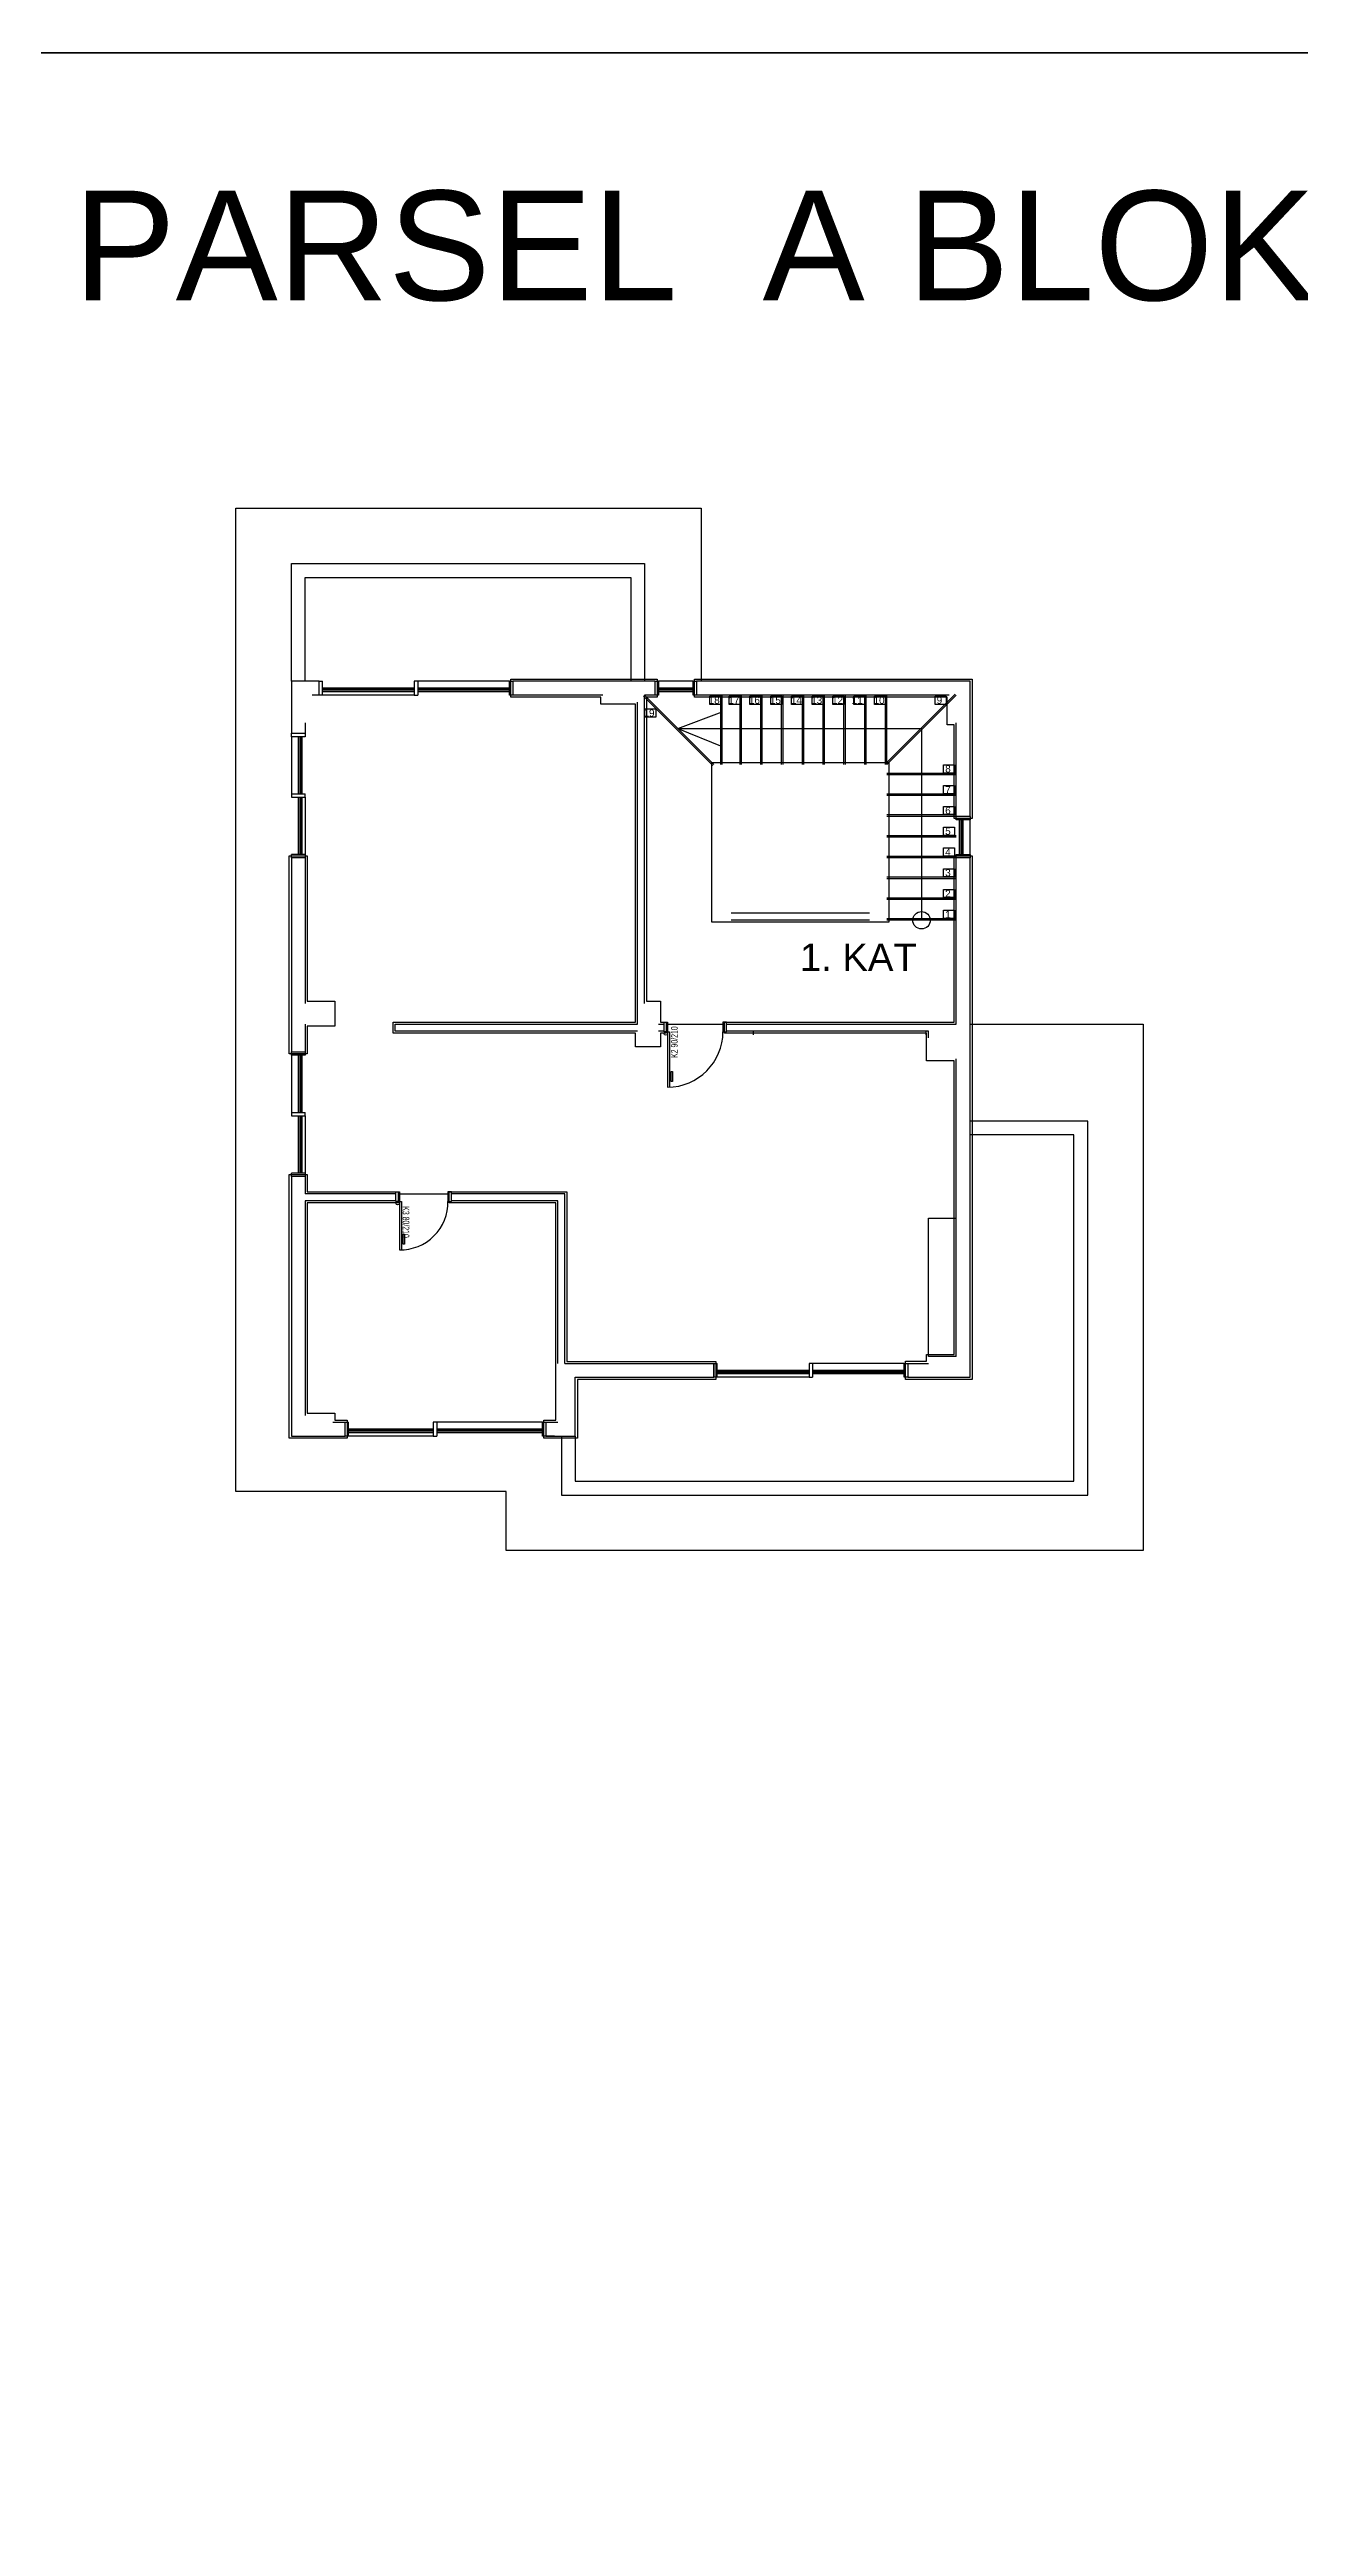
# Model space of a CAD drawing. Header units: millimetres. Extents: x 708 to 46452, y -4963 to 3960.
# Drawn here: x 6308 to 6759, y 3065 to 3959 of the extents above; entities that cross this region are included whole.
import ezdxf

# ---------------------------------------------------------------- set-up
doc = ezdxf.new("R2010")
doc.units = ezdxf.units.MM
doc.layers.add('görünüş1', color=251, linetype='Continuous', lineweight=35)
doc.layers.add('YAZI', color=40, linetype='Continuous', lineweight=25)
doc.styles.add('mimari altlik$0$194_PTB_WET_B1$0$Standard', font='arial.ttf')
doc.styles.get("Standard").update_dxf_attribs({"font": 'arial.ttf'})

msp = doc.modelspace()

# ---------------------------------------------------------------- linework, layer by layer
for p, q in [((6375.159, 3438.646), (6375.159, 3793.646)), ((6375.159, 3793.646), (6543.159, 3793.646)), ((6543.159, 3793.646), (6543.159, 3731.146)), ((6395.159, 3731.146), (6395.159, 3773.646)), ((6395.159, 3773.646), (6522.659, 3773.646)), ((6522.659, 3773.646), (6522.659, 3731.146)), ((6400.159, 3731.146), (6400.159, 3768.646)), ((6400.159, 3768.646), (6517.659, 3768.646)), ((6517.659, 3768.646), (6517.659, 3731.146)), ((6405.159, 3731.146), (6395.159, 3731.146)), ((6395.159, 3731.146), (6395.159, 3712.396)), ((6405.159, 3731.146), (6406.409, 3731.146)), ((6405.159, 3726.146), (6405.159, 3731.146)), ((6406.409, 3726.146), (6406.409, 3731.146)), ((6473.909, 3731.146), (6439.534, 3731.146)), ((6439.534, 3731.146), (6439.534, 3726.146)), ((6440.784, 3731.146), (6440.784, 3726.146)), ((6473.909, 3726.146), (6473.909, 3731.146)), ((6473.909, 3731.146), (6475.159, 3731.146)), ((6474.409, 3725.396), (6474.409, 3731.896)), ((6474.409, 3731.896), (6527.159, 3731.896)), ((6526.409, 3731.146), (6475.159, 3731.146)), ((6475.159, 3731.146), (6475.159, 3726.146)), ((6526.409, 3731.146), (6526.409, 3726.146)), ((6526.409, 3731.146), (6527.659, 3731.146)), ((6527.159, 3731.896), (6527.159, 3725.396)), ((6540.159, 3731.146), (6527.659, 3731.146)), ((6527.659, 3731.146), (6527.659, 3726.146)), ((6540.159, 3726.146), (6540.159, 3731.146)), ((6540.159, 3731.146), (6541.409, 3731.146)), ((6540.659, 3725.396), (6540.659, 3731.896)), ((6540.659, 3731.896), (6640.909, 3731.896)), ((6640.159, 3731.146), (6541.409, 3731.146)), ((6541.409, 3731.146), (6541.409, 3726.146)), ((6640.159, 3682.396), (6640.159, 3731.146)), ((6640.909, 3731.896), (6640.909, 3681.646)), ((6405.159, 3726.146), (6402.659, 3726.146)), ((6405.159, 3726.146), (6402.659, 3726.146)), ((6439.534, 3726.146), (6405.159, 3726.146)), ((6439.534, 3728.646), (6406.409, 3728.646)), ((6439.534, 3728.146), (6406.409, 3728.146)), ((6439.534, 3727.896), (6406.409, 3727.896)), ((6439.534, 3727.396), (6406.409, 3727.396)), ((6439.534, 3726.146), (6440.784, 3726.146)), ((6473.909, 3728.646), (6440.784, 3728.646)), ((6473.909, 3728.146), (6440.784, 3728.146)), ((6473.909, 3727.896), (6440.784, 3727.896)), ((6473.909, 3727.396), (6440.784, 3727.396)), ((6475.159, 3726.146), (6473.909, 3726.146)), ((6506.909, 3725.396), (6474.409, 3725.396)), ((6507.659, 3726.146), (6475.159, 3726.146)), ((6506.909, 3722.896), (6506.909, 3725.396)), ((6519.409, 3722.896), (6506.909, 3722.896)), ((6519.409, 3608.098), (6519.409, 3722.896)), ((6520.159, 3607.348), (6520.159, 3723.646)), ((6522.659, 3614.896), (6522.659, 3726.146)), ((6526.409, 3726.146), (6522.659, 3726.146)), ((6527.159, 3725.396), (6523.409, 3725.396)), ((6523.409, 3725.396), (6523.409, 3615.646)), ((6527.659, 3726.146), (6526.409, 3726.146)), ((6540.159, 3728.646), (6527.659, 3728.646)), ((6540.159, 3728.146), (6527.659, 3728.146)), ((6540.159, 3727.896), (6527.659, 3727.896)), ((6540.159, 3727.396), (6527.659, 3727.396)), ((6541.409, 3726.146), (6540.159, 3726.146)), ((6631.909, 3725.396), (6540.659, 3725.396)), ((6632.659, 3726.146), (6541.409, 3726.146)), ((6631.909, 3715.396), (6631.909, 3725.396)), ((6395.159, 3711.146), (6395.159, 3712.396)), ((6395.159, 3712.396), (6400.159, 3712.396)), ((6400.159, 3711.146), (6395.159, 3711.146)), ((6395.159, 3711.146), (6395.159, 3689.271)), ((6397.659, 3711.146), (6397.659, 3690.521)), ((6398.159, 3711.146), (6398.159, 3690.521)), ((6398.409, 3711.146), (6398.409, 3690.521)), ((6398.909, 3711.146), (6398.909, 3690.521)), ((6400.159, 3716.146), (6400.159, 3712.396)), ((6400.159, 3712.396), (6400.159, 3711.146)), ((6534.739, 3714.066), (6622.659, 3714.066)), ((6622.659, 3714.066), (6622.659, 3644.896)), ((6634.409, 3715.396), (6631.909, 3715.396)), ((6634.409, 3681.646), (6634.409, 3715.396)), ((6635.159, 3682.396), (6635.159, 3716.146)), ((6546.909, 3644.146), (6546.909, 3701.896)), ((6546.909, 3701.896), (6610.909, 3701.896)), ((6635.159, 3697.896), (6610.159, 3697.896)), ((6635.159, 3697.396), (6610.159, 3697.396)), ((6610.909, 3701.896), (6610.909, 3644.146)), ((6395.159, 3690.521), (6400.159, 3690.521)), ((6395.159, 3689.271), (6400.159, 3689.271)), ((6397.659, 3689.271), (6397.659, 3668.646)), ((6398.159, 3689.271), (6398.159, 3668.646)), ((6398.409, 3689.271), (6398.409, 3668.646)), ((6398.909, 3689.271), (6398.909, 3668.646)), ((6400.159, 3689.271), (6400.159, 3690.521)), ((6400.159, 3689.271), (6400.159, 3667.396)), ((6635.159, 3690.396), (6610.159, 3690.396)), ((6635.159, 3689.896), (6610.159, 3689.896)), ((6635.159, 3682.896), (6610.159, 3682.896)), ((6635.159, 3682.396), (6610.159, 3682.396)), ((6635.159, 3675.396), (6610.159, 3675.396)), ((6640.909, 3681.646), (6634.409, 3681.646)), ((6640.159, 3682.396), (6635.159, 3682.396)), ((6635.159, 3681.146), (6635.159, 3682.396)), ((6640.159, 3681.146), (6635.159, 3681.146)), ((6636.409, 3668.646), (6636.409, 3681.146)), ((6636.909, 3668.646), (6636.909, 3681.146)), ((6637.159, 3668.646), (6637.159, 3681.146)), ((6637.659, 3668.646), (6637.659, 3681.146)), ((6640.159, 3682.396), (6640.159, 3681.146)), ((6640.159, 3668.646), (6640.159, 3681.146)), ((6394.409, 3596.646), (6394.409, 3668.146)), ((6394.409, 3668.146), (6400.909, 3668.146)), ((6400.159, 3668.646), (6395.159, 3668.646)), ((6395.159, 3667.396), (6395.159, 3668.646)), ((6395.159, 3667.396), (6395.159, 3597.396)), ((6400.159, 3667.396), (6395.159, 3667.396)), ((6400.159, 3667.396), (6400.159, 3614.896)), ((6400.909, 3668.146), (6400.909, 3615.646)), ((6635.159, 3674.896), (6610.159, 3674.896)), ((6635.159, 3667.896), (6610.159, 3667.896)), ((6635.159, 3667.396), (6610.159, 3667.396)), ((6634.409, 3608.098), (6634.409, 3668.146)), ((6634.409, 3668.146), (6640.909, 3668.146)), ((6635.159, 3667.396), (6635.159, 3668.646)), ((6635.159, 3668.646), (6640.159, 3668.646)), ((6635.159, 3607.348), (6635.159, 3667.396)), ((6640.159, 3667.396), (6635.159, 3667.396)), ((6640.159, 3668.646), (6640.159, 3667.396)), ((6640.159, 3479.896), (6640.159, 3667.396)), ((6640.909, 3668.146), (6640.909, 3479.146)), ((6635.159, 3660.396), (6610.159, 3660.396)), ((6635.159, 3659.896), (6610.159, 3659.896)), ((6635.159, 3652.896), (6610.159, 3652.896)), ((6635.159, 3652.396), (6610.159, 3652.396)), ((6610.909, 3644.146), (6546.909, 3644.146)), ((6603.909, 3647.396), (6553.909, 3647.396)), ((6603.909, 3644.896), (6553.909, 3644.896)), ((6635.159, 3645.396), (6610.159, 3645.396)), ((6635.159, 3644.896), (6610.159, 3644.896)), ((6400.909, 3615.646), (6410.909, 3615.646)), ((6410.909, 3615.646), (6410.909, 3606.646)), ((6523.409, 3615.646), (6528.409, 3615.646)), ((6528.409, 3615.646), (6528.409, 3608.098)), ((6400.159, 3607.396), (6400.159, 3597.396)), ((6410.909, 3606.646), (6400.909, 3606.646)), ((6400.909, 3606.646), (6400.909, 3596.646)), ((6431.909, 3604.098), (6431.909, 3608.098)), ((6431.909, 3608.098), (6519.409, 3608.098)), ((6519.409, 3604.098), (6431.909, 3604.098)), ((6432.659, 3604.848), (6432.659, 3607.348)), ((6432.659, 3607.348), (6520.159, 3607.348)), ((6520.159, 3604.848), (6432.659, 3604.848)), ((6519.409, 3599.146), (6519.409, 3604.098)), ((6527.659, 3607.348), (6529.728, 3607.348)), ((6529.728, 3604.848), (6527.659, 3604.848)), ((6528.409, 3608.098), (6530.478, 3608.098)), ((6530.478, 3604.098), (6528.409, 3604.098)), ((6528.409, 3604.098), (6528.409, 3599.146)), ((6529.728, 3604.646, 0), (6529.728, 3608.146)), ((6529.728, 3608.146), (6530.978, 3608.146)), ((6530.978, 3604.646, 0), (6529.728, 3604.646, 0)), ((6530.478, 3608.098), (6530.478, 3604.098)), ((6530.978, 3608.146), (6530.978, 3604.646, 0)), ((6530.978, 3607.396), (6550.978, 3607.396)), ((6530.978, 3604.646, 0), (6530.978, 3584.646, 0)), ((6530.978, 3604.646, 0), (6531.728, 3604.646, 0)), ((6531.728, 3604.646, 0), (6531.728, 3584.66, 0)), ((6550.978, 3608.146), (6550.978, 3604.646, 0)), ((6552.228, 3608.146), (6550.978, 3608.146)), ((6550.978, 3604.646, 0), (6552.228, 3604.646, 0)), ((6551.478, 3604.098), (6551.478, 3608.098)), ((6551.478, 3608.098), (6634.409, 3608.098)), ((6624.409, 3604.098), (6551.478, 3604.098)), ((6552.228, 3604.646, 0), (6552.228, 3608.146)), ((6552.228, 3607.348), (6635.159, 3607.348)), ((6625.159, 3604.848), (6552.228, 3604.848)), ((6624.339, 3604.848), (6561.839, 3604.848)), ((6561.839, 3604.848), (6561.839, 3603.578)), ((6624.339, 3603.578), (6624.339, 3604.848)), ((6624.409, 3594.146), (6624.409, 3604.098)), ((6625.159, 3602.396), (6625.159, 3604.848)), ((6640.159, 3607.348), (6702.659, 3607.348)), ((6702.659, 3607.348), (6702.659, 3417.396)), ((6400.909, 3596.646), (6394.409, 3596.646)), ((6395.159, 3596.146), (6395.159, 3597.396)), ((6395.159, 3597.396), (6400.159, 3597.396)), ((6400.159, 3596.146), (6395.159, 3596.146)), ((6395.159, 3596.146), (6395.159, 3574.271)), ((6397.659, 3596.146), (6397.659, 3575.521)), ((6398.159, 3596.146), (6398.159, 3575.521)), ((6398.409, 3596.146), (6398.409, 3575.521)), ((6398.909, 3596.146), (6398.909, 3575.521)), ((6400.159, 3597.396), (6400.159, 3596.146)), ((6528.409, 3599.146), (6519.409, 3599.146)), ((6624.339, 3603.578), (6624.339, 3594.828)), ((6635.159, 3487.396), (6635.159, 3594.896)), ((6532.328, 3586.71, 0), (6532.328, 3590.299, 0)), ((6532.328, 3590.299, 0), (6532.773, 3590.299, 0)), ((6532.773, 3586.71, 0), (6532.328, 3586.71, 0)), ((6532.773, 3590.299, 0), (6532.773, 3586.71, 0)), ((6634.409, 3594.146), (6624.409, 3594.146)), ((6634.409, 3488.146), (6634.409, 3594.146)), ((6395.159, 3575.521), (6400.159, 3575.521)), ((6395.159, 3574.271), (6400.159, 3574.271)), ((6397.659, 3574.271), (6397.659, 3553.646)), ((6398.159, 3574.271), (6398.159, 3553.646)), ((6398.409, 3574.271), (6398.409, 3553.646)), ((6398.909, 3574.271), (6398.909, 3553.646)), ((6400.159, 3574.271), (6400.159, 3575.521)), ((6400.159, 3574.271), (6400.159, 3552.396)), ((6682.659, 3572.396), (6640.159, 3572.396)), ((6682.659, 3437.396), (6682.659, 3572.396)), ((6677.659, 3567.396), (6640.159, 3567.396)), ((6677.659, 3442.396), (6677.659, 3567.396)), ((6394.409, 3457.896), (6394.409, 3553.146)), ((6394.409, 3553.146), (6400.909, 3553.146)), ((6400.159, 3553.646), (6395.159, 3553.646)), ((6395.159, 3552.396), (6395.159, 3553.646)), ((6395.159, 3552.396), (6395.159, 3458.646)), ((6400.159, 3552.396), (6395.159, 3552.396)), ((6400.159, 3552.396), (6400.159, 3546.146)), ((6400.909, 3553.146), (6400.909, 3546.896)), ((6432.909, 3546.146), (6400.159, 3546.146)), ((6400.159, 3543.646), (6400.159, 3466.146)), ((6432.909, 3543.646), (6400.159, 3543.646)), ((6400.909, 3546.896), (6433.659, 3546.896)), ((6433.659, 3542.896), (6400.909, 3542.896)), ((6400.909, 3542.896), (6400.909, 3466.896)), ((6432.909, 3543.396, 0), (6432.909, 3546.896, 0)), ((6432.909, 3546.896, 0), (6434.159, 3546.896, 0)), ((6434.159, 3543.396, 0), (6432.909, 3543.396, 0)), ((6433.659, 3546.896), (6433.659, 3542.896)), ((6434.159, 3546.896, 0), (6434.159, 3543.396, 0)), ((6434.159, 3546.146), (6451.659, 3546.146)), ((6434.159, 3543.396, 0), (6434.159, 3525.896, 0)), ((6434.159, 3543.396, 0), (6434.909, 3543.396, 0)), ((6434.909, 3543.396, 0), (6434.909, 3525.91, 0)), ((6451.659, 3546.896, 0), (6451.659, 3543.396, 0)), ((6452.909, 3546.896, 0), (6451.659, 3546.896, 0)), ((6451.659, 3543.396, 0), (6452.909, 3543.396, 0)), ((6452.159, 3542.896), (6452.159, 3546.896)), ((6452.159, 3546.896), (6494.659, 3546.896)), ((6490.659, 3542.896), (6452.159, 3542.896)), ((6452.909, 3543.396, 0), (6452.909, 3546.896, 0)), ((6493.909, 3546.146), (6452.909, 3546.146)), ((6491.409, 3543.646), (6452.909, 3543.646)), ((6490.659, 3464.396), (6490.659, 3542.896)), ((6491.409, 3484.896), (6491.409, 3543.646)), ((6493.909, 3484.896), (6493.909, 3546.146)), ((6494.659, 3546.896), (6494.659, 3485.646)), ((6625.159, 3487.396), (6625.159, 3537.396)), ((6625.159, 3537.396), (6635.159, 3537.396)), ((6435.508, 3527.96, 0), (6435.508, 3531.549, 0)), ((6435.508, 3531.549, 0), (6435.954, 3531.549, 0)), ((6435.954, 3527.96, 0), (6435.508, 3527.96, 0)), ((6435.954, 3531.549, 0), (6435.954, 3527.96, 0)), ((6400.159, 3504.896), (6400.159, 3479.896)), ((6624.409, 3485.747), (6624.409, 3488.146)), ((6624.409, 3488.146), (6634.409, 3488.146)), ((6635.159, 3487.396), (6625.159, 3487.396)), ((6493.909, 3484.896), (6547.659, 3484.896)), ((6494.659, 3485.646), (6548.409, 3485.646)), ((6497.659, 3458.646), (6497.659, 3479.896)), ((6497.659, 3479.896), (6547.659, 3479.896)), ((6548.409, 3479.146), (6498.409, 3479.146)), ((6498.409, 3479.146), (6498.409, 3457.896)), ((6536.409, 3484.896), (6536.409, 3484.896)), ((6547.659, 3484.896), (6547.659, 3479.896)), ((6547.659, 3484.896), (6548.909, 3484.896)), ((6547.659, 3479.896), (6547.659, 3484.896)), ((6582.034, 3479.896), (6547.659, 3479.896)), ((6548.409, 3485.646), (6548.409, 3479.146)), ((6548.909, 3479.896), (6548.909, 3484.896)), ((6582.034, 3482.396), (6548.909, 3482.396)), ((6582.034, 3481.896), (6548.909, 3481.896)), ((6582.034, 3481.646), (6548.909, 3481.646)), ((6582.034, 3481.146), (6548.909, 3481.146)), ((6616.409, 3484.896), (6582.034, 3484.896)), ((6582.034, 3484.896), (6582.034, 3479.896)), ((6582.034, 3479.896), (6583.284, 3479.896)), ((6583.284, 3484.896), (6583.284, 3479.896)), ((6616.409, 3482.396), (6583.284, 3482.396)), ((6616.409, 3481.896), (6583.284, 3481.896)), ((6616.409, 3481.646), (6583.284, 3481.646)), ((6616.409, 3481.146), (6583.284, 3481.146)), ((6616.409, 3479.896), (6616.409, 3484.896)), ((6616.409, 3484.896), (6617.659, 3484.896)), ((6617.659, 3479.896), (6616.409, 3479.896)), ((6616.909, 3479.146), (6616.909, 3485.747)), ((6616.909, 3485.747), (6624.409, 3485.747)), ((6640.909, 3479.146), (6616.909, 3479.146)), ((6617.659, 3484.997), (6617.659, 3479.896)), ((6617.659, 3484.896), (6625.159, 3484.896)), ((6617.659, 3484.896), (6617.659, 3479.896)), ((6617.659, 3479.896), (6640.159, 3479.896)), ((6400.909, 3466.896), (6410.909, 3466.896)), ((6410.159, 3463.646), (6414.534, 3463.646)), ((6410.909, 3466.896), (6410.909, 3464.396)), ((6410.909, 3464.396), (6415.284, 3464.396)), ((6414.534, 3463.646), (6415.784, 3463.646)), ((6414.534, 3458.646), (6414.534, 3463.646)), ((6415.284, 3464.396), (6415.284, 3457.896)), ((6415.784, 3458.646), (6415.784, 3463.646)), ((6446.409, 3461.146), (6415.784, 3461.146)), ((6446.409, 3460.646), (6415.784, 3460.646)), ((6485.784, 3463.646), (6446.409, 3463.646)), ((6446.409, 3463.646), (6446.409, 3458.646)), ((6447.659, 3463.646), (6447.659, 3458.646)), ((6485.784, 3461.146), (6447.659, 3461.146)), ((6485.784, 3460.646), (6447.659, 3460.646)), ((6485.784, 3458.646), (6485.784, 3463.646)), ((6485.784, 3463.646), (6487.034, 3463.646)), ((6486.284, 3457.896), (6486.284, 3464.396)), ((6486.284, 3464.396), (6490.659, 3464.396)), ((6487.034, 3463.646), (6490.159, 3463.646)), ((6487.034, 3463.646), (6491.409, 3463.646)), ((6487.034, 3463.646), (6487.034, 3458.646)), ((6415.284, 3457.896), (6394.409, 3457.896)), ((6395.159, 3458.646), (6414.534, 3458.646)), ((6446.409, 3458.646), (6414.534, 3458.646)), ((6446.409, 3460.396), (6415.784, 3460.396)), ((6446.409, 3459.896), (6415.784, 3459.896)), ((6446.409, 3458.646), (6447.659, 3458.646)), ((6485.784, 3460.396), (6447.659, 3460.396)), ((6485.784, 3459.896), (6447.659, 3459.896)), ((6487.034, 3458.646), (6485.784, 3458.646)), ((6498.409, 3457.896), (6486.284, 3457.896)), ((6490.159, 3458.646), (6487.034, 3458.646)), ((6487.034, 3458.646), (6497.659, 3458.646)), ((6492.659, 3458.646), (6492.659, 3437.396)), ((6497.659, 3458.646), (6497.659, 3442.396)), ((6472.659, 3438.646), (6375.159, 3438.646)), ((6472.659, 3417.396), (6472.659, 3438.646)), ((6492.659, 3437.396), (6682.659, 3437.396)), ((6497.659, 3442.396), (6677.659, 3442.396)), ((6702.659, 3417.396), (6472.659, 3417.396))]:
    msp.add_line(p, q)
for points in [[(6547.305, 3700.793), (6522.305, 3725.793)], [(6547.659, 3701.146), (6522.659, 3726.146)], [(6534.739, 3714.066), (6550.659, 3720.106)], [(6550.159, 3701.146), (6550.159, 3726.146)], [(6550.659, 3701.146), (6550.659, 3726.146)], [(6557.159, 3701.146), (6557.159, 3726.146)], [(6557.659, 3701.146), (6557.659, 3726.146)], [(6564.659, 3701.146), (6564.659, 3726.146)], [(6565.159, 3701.146), (6565.159, 3726.146)], [(6572.159, 3701.146), (6572.159, 3726.146)], [(6572.659, 3701.146), (6572.659, 3726.146)], [(6579.659, 3701.146), (6579.659, 3726.146)], [(6580.159, 3701.146), (6580.159, 3726.146)], [(6587.159, 3701.146), (6587.159, 3726.146)], [(6587.659, 3701.146), (6587.659, 3726.146)], [(6594.659, 3701.146), (6594.659, 3726.146)], [(6595.159, 3701.146), (6595.159, 3726.146)], [(6602.159, 3701.146), (6602.159, 3726.146)], [(6602.659, 3701.146), (6602.659, 3726.146)], [(6609.659, 3701.146), (6609.659, 3726.146)], [(6609.805, 3701.5), (6634.805, 3726.5)], [(6610.159, 3701.146), (6610.159, 3726.146)], [(6610.159, 3701.146), (6635.159, 3726.146)], [(6534.739, 3714.066), (6550.659, 3707.606)]]:
    msp.add_lwpolyline(points)
for points in [[(6526.72, 3718.204), (6522.756, 3718.204), (6522.756, 3721.165), (6526.72, 3721.165)], [(6550.159, 3722.829), (6546.194, 3722.829), (6546.194, 3725.789), (6550.159, 3725.789)], [(6557.159, 3722.829), (6553.194, 3722.829), (6553.194, 3725.789), (6557.159, 3725.789)], [(6564.659, 3722.829), (6560.694, 3722.829), (6560.694, 3725.789), (6564.659, 3725.789)], [(6572.159, 3722.829), (6568.194, 3722.829), (6568.194, 3725.789), (6572.159, 3725.789)], [(6579.659, 3722.829), (6575.694, 3722.829), (6575.694, 3725.789), (6579.659, 3725.789)], [(6587.159, 3722.829), (6583.194, 3722.829), (6583.194, 3725.789), (6587.159, 3725.789)], [(6594.659, 3722.829), (6590.694, 3722.829), (6590.694, 3725.789), (6594.659, 3725.789)], [(6602.159, 3722.829), (6598.194, 3722.829), (6598.194, 3725.789), (6602.159, 3725.789)], [(6609.659, 3722.829), (6605.694, 3722.829), (6605.694, 3725.789), (6609.659, 3725.789)], [(6631.525, 3722.829), (6627.56, 3722.829), (6627.56, 3725.789), (6631.525, 3725.789)], [(6634.592, 3698.048), (6630.627, 3698.048), (6630.627, 3701.009), (6634.592, 3701.009)], [(6634.592, 3690.548), (6630.627, 3690.548), (6630.627, 3693.509), (6634.592, 3693.509)], [(6634.592, 3683.048), (6630.627, 3683.048), (6630.627, 3686.009), (6634.592, 3686.009)], [(6634.592, 3675.548), (6630.627, 3675.548), (6630.627, 3678.509), (6634.592, 3678.509)], [(6634.592, 3668.048), (6630.627, 3668.048), (6630.627, 3671.009), (6634.592, 3671.009)], [(6634.592, 3660.548), (6630.627, 3660.548), (6630.627, 3663.509), (6634.592, 3663.509)], [(6634.592, 3653.048), (6630.627, 3653.048), (6630.627, 3656.009), (6634.592, 3656.009)], [(6634.592, 3645.548), (6630.627, 3645.548), (6630.627, 3648.509), (6634.592, 3648.509)]]:
    msp.add_lwpolyline(points, close=True)
for centre, radius in [((6622.659, 3644.896), 3.148), ((6530.332, 3603.972, 0), 0.621), ((6433.513, 3542.722), 0.621)]:
    msp.add_circle(centre, radius)
for centre, radius, start, end in [((6530.887, 3604.719, 0), 20.092, 270.261571, 359.791288), ((6434.512, 3543.043, 0), 17.15, 268.81875, 1.18125)]:
    msp.add_arc(centre, radius, start, end)
at = {"layer": 'görünüş1'}
msp.add_lwpolyline([(32044, 1327.92), (39173.702, 1327.92), (39173.702, 3959.23), (4950.496, 3957.991)], dxfattribs=at)

# ---------------------------------------------------------------- texts
at = {"width": 0.6}
for s, rotation, p in [('K2 90/210', 90, (6534.618, 3595.194, 0)), ('K3 80/210', 270, (6435.341, 3541.648, 0))]:
    msp.add_text(s, height=2.3906, rotation=rotation, dxfattribs=at).set_placement(p)
at = {"attachment_point": 9, "style": 'mimari altlik$0$194_PTB_WET_B1$0$Standard'}
for s, insert, char_height in [('\\pt46.13936;19', (6526.257, 3718.379), 2.5633), ('18', (6549.796, 3723.003), 2.5633), ('17', (6556.892, 3723.003), 2.5633), ('16', (6564.318, 3723.003), 2.5633), ('15', (6571.879, 3723.003), 2.5633), ('14', (6579.479, 3723.003), 2.5633), ('13', (6586.804, 3723.003), 2.5633), ('\\pt46.13936;12', (6594.329, 3723.003), 2.5633), ('\\pt46.13936;11', (6601.411, 3723.003), 2.5633), ('10', (6609.313, 3723.003), 2.5633), ('9', (6630.125, 3723.003), 2.563), ('8', (6633.192, 3698.222), 2.563), ('7', (6633.192, 3690.722), 2.563), ('6', (6633.192, 3683.222), 2.563), ('5', (6633.192, 3675.722), 2.563), ('4', (6633.192, 3668.222), 2.563), ('3', (6633.192, 3660.722), 2.563), ('2', (6633.192, 3653.222), 2.563), ('1', (6633.192, 3645.722), 2.563)]:
    msp.add_mtext_dynamic_manual_height_columns(s, width=47.59002, gutter_width=12.816, heights=[0], dxfattribs=dict(at, insert=insert, char_height=char_height))
at = {"layer": 'YAZI'}
for s, height, p in [('BEKTAŞ  MAH. 1900 ADA 1 PARSEL  A BLOK NUMARATAJ ŞEMASI', 39.55599, (5601.03, 3868.712)), ('1. KAT', 9.889, (6578.723, 3626.61))]:
    msp.add_text(s, height=height, dxfattribs=at).set_placement(p)

doc.saveas('drawing.dxf')
